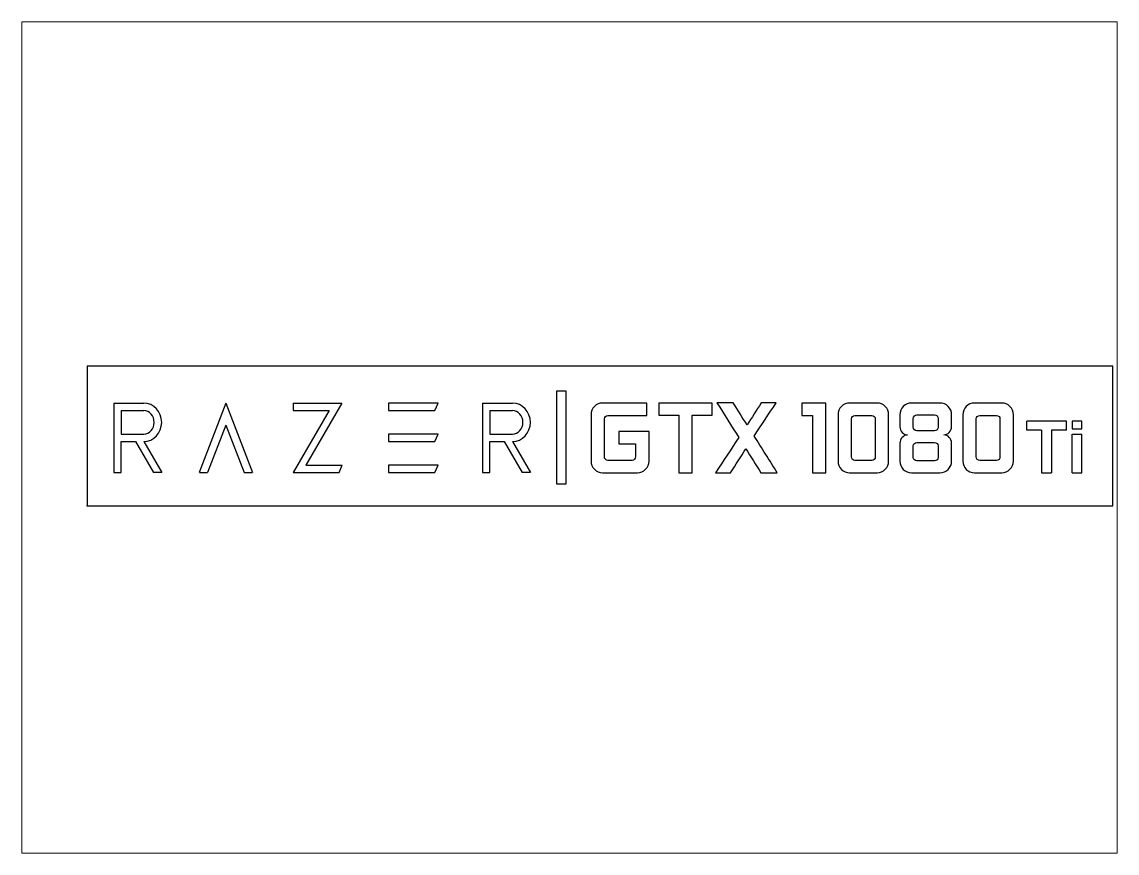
# Paper-space layout 'Layout1' of a CAD drawing. Header units: millimetres. Extents: x 26 to 231, y 20 to 176.
# The model-space entities are those that its viewports show. They can reach past a viewport. Long polylines and large blocks are cut down to what shows.
import ezdxf

# ---------------------------------------------------------------- set-up
doc = ezdxf.new("R2010")
doc.units = ezdxf.units.MM
doc.layers.get('0').update_dxf_attribs({"linetype": 'CONTINUOUS'})
doc.layers.add('1', color=7, linetype='CONTINUOUS', true_color=0xffffff)
doc.layers.add('61', color=7, linetype='CONTINUOUS', true_color=0xffffff)

msp = doc.modelspace()

# ---------------------------------------------------------------- linework, layer by layer
for p, q in [((3.43, 13.24), (3.43, 4.31)), ((3.43, 13.24), (7.27, 13.24)), ((17.85, 13.24), (14.4, 4.31)), ((17.85, 13.24), (21.29, 4.31)), ((26.5, 13.24), (32.78, 13.24)), ((26.5, 13.24), (26.5, 12.27)), ((32.78, 13.24), (28.12, 5.27)), ((45.16, 13.24), (38.76, 13.24)), ((38.76, 13.24), (38.76, 12.27)), ((44.75, 12.27), (45.16, 13.24)), ((50.87, 13.24), (50.87, 4.31)), ((50.87, 13.24), (54.72, 13.24)), ((4.39, 12.27), (4.39, 9.26)), ((4.39, 12.27), (7.27, 12.27)), ((26.5, 12.27), (31.16, 12.27)), ((31.16, 12.27), (26.5, 4.31)), ((38.76, 12.27), (44.75, 12.27)), ((51.83, 12.27), (51.83, 9.26)), ((51.83, 12.27), (54.72, 12.27)), ((17.85, 10.38), (15.49, 4.31)), ((17.85, 10.38), (20.2, 4.31)), ((4.39, 9.26), (7.27, 9.26)), ((45.16, 9.26), (38.76, 9.26)), ((38.76, 9.26), (38.76, 8.29)), ((44.75, 8.29), (45.16, 9.26)), ((51.83, 9.26), (54.72, 9.26)), ((4.39, 4.31), (4.39, 8.29)), ((4.39, 8.29), (6.21, 8.29)), ((6.21, 8.29), (8.53, 4.31)), ((7.27, 8.29), (9.59, 4.31)), ((38.76, 8.29), (44.75, 8.29)), ((51.83, 4.31), (51.83, 8.29)), ((51.83, 8.29), (53.65, 8.29)), ((53.65, 8.29), (55.97, 4.31)), ((54.72, 8.29), (57.04, 4.31)), ((3.43, 4.31), (4.39, 4.31)), ((9.59, 4.31), (8.53, 4.31)), ((14.45, 4.31), (15.49, 4.31)), ((20.2, 4.31), (21.25, 4.31)), ((26.5, 4.31), (32.42, 4.31)), ((28.12, 5.27), (32.82, 5.27)), ((32.42, 4.31), (32.82, 5.27)), ((45.16, 5.27), (38.76, 5.27)), ((38.76, 5.27), (38.76, 4.31)), ((38.76, 4.31), (44.75, 4.31)), ((44.75, 4.31), (45.16, 5.27)), ((50.87, 4.31), (51.83, 4.31)), ((57.04, 4.31), (55.97, 4.31))]:
    msp.add_line(p, q)
for centre, major_axis, ratio in [((7.27, 10.76), (0, 2.47), 0.937026), ((54.72, 10.76), (0, 2.47), 0.937026), ((7.27, 10.76), (0, 1.51), 0.896559), ((54.72, 10.76), (0, 1.51), 0.896559)]:
    msp.add_ellipse(centre, major_axis=major_axis, ratio=ratio, start_param=3.141593, end_param=6.283185)
at = {"layer": '1', "color": 3, "linetype": 'Continuous'}
for p, q in [((132, 18), (0, 18)), ((0, 18), (0, 0)), ((132, 0), (132, 18)), ((60.46, 14.82), (61.58, 14.82)), ((60.46, 2.82), (60.46, 14.82)), ((61.58, 14.82), (61.58, 2.82)), ((120.93, 9.76), (120.93, 10.91)), ((126.02, 10.91), (120.93, 10.91)), ((126.02, 9.76), (126.02, 10.91)), ((126.74, 10.92), (126.74, 9.93)), ((128.01, 10.92), (126.74, 10.92)), ((126.74, 9.93), (128.01, 9.93)), ((128.01, 9.93), (128.01, 10.92)), ((122.83, 9.76), (120.93, 9.76)), ((122.83, 9.76), (122.83, 4.28)), ((124.12, 9.76), (124.12, 4.28)), ((126.02, 9.76), (124.12, 9.76)), ((126.74, 4.28), (126.74, 9.26)), ((126.74, 9.26), (128.01, 9.26)), ((128.01, 4.28), (128.01, 9.26)), ((122.83, 4.28), (124.12, 4.28)), ((126.74, 4.28), (128.01, 4.28)), ((61.58, 2.82), (60.46, 2.82)), ((0, 0), (132, 0))]:
    msp.add_line(p, q, dxfattribs=at)
at = {"layer": '1', "color": 6, "linetype": 'Continuous'}
for points, knots in [([(65.28, 4.72), (64.99, 5.01), (64.84, 5.36), (64.84, 7.76), (64.84, 9.75), (64.84, 12.16), (64.99, 12.51), (65.28, 12.8), (65.57, 13.1), (65.92, 13.24), (68.23, 13.24), (70.12, 13.24), (72.01, 13.24), (72.01, 12.71), (72.01, 12.18), (72.01, 11.65), (70.35, 11.65), (68.68, 11.65), (66.89, 11.65), (66.78, 11.61), (66.7, 11.52), (66.61, 11.43), (66.56, 11.32), (66.56, 9.57), (66.56, 7.95), (66.56, 6.19), (66.61, 6.09), (66.78, 5.92), (66.89, 5.87), (68.05, 5.87), (69.08, 5.87), (70.24, 5.87), (70.34, 5.92), (70.52, 6.09), (70.56, 6.19), (70.56, 6.87), (70.56, 7.43), (70.56, 7.99), (69.85, 7.99), (69.13, 7.99), (68.42, 7.99), (68.42, 8.52), (68.42, 9.05), (68.42, 9.58), (69.71, 9.58), (71.01, 9.58), (72.31, 9.58), (72.31, 8.31), (72.31, 7.04), (72.31, 5.36), (72.16, 5.01), (71.57, 4.43), (71.22, 4.28), (69.32, 4.28), (67.83, 4.28), (65.92, 4.28), (65.57, 4.43), (65.28, 4.72)], [0, 0, 0, 0, 0.023142, 0.023142, 0.136732, 0.136732, 0.160312, 0.160312, 0.160312, 0.183005, 0.183005, 0.286275, 0.286275, 0.286275, 0.316297, 0.316297, 0.316297, 0.410645, 0.410645, 0.417724, 0.417724, 0.417724, 0.42433, 0.42433, 0.514541, 0.514541, 0.521467, 0.521467, 0.528548, 0.528548, 0.588002, 0.588002, 0.595083, 0.595083, 0.602009, 0.602009, 0.632908, 0.632908, 0.632908, 0.67336, 0.67336, 0.67336, 0.70339, 0.70339, 0.70339, 0.776741, 0.776741, 0.776741, 0.848748, 0.848748, 0.871734, 0.871734, 0.89472, 0.89472, 0.977121, 0.977121, 1, 1, 1, 1]), ([(76.12, 11.68), (75.26, 11.68), (74.41, 11.68), (73.55, 11.68), (73.55, 12.2), (73.55, 12.72), (73.55, 13.24), (75.84, 13.24), (78.14, 13.24), (80.43, 13.24), (80.43, 12.72), (80.43, 12.2), (80.43, 11.68), (79.57, 11.68), (78.72, 11.68), (77.86, 11.68), (77.86, 9.21), (77.86, 6.75), (77.86, 4.28), (77.28, 4.28), (76.7, 4.28), (76.12, 4.28), (76.12, 6.75), (76.12, 9.21), (76.12, 11.68)], [0, 0, 0, 0, 0.081035, 0.081035, 0.081035, 0.130422, 0.130422, 0.130422, 0.347528, 0.347528, 0.347528, 0.396914, 0.396914, 0.396914, 0.477949, 0.477949, 0.477949, 0.711457, 0.711457, 0.711457, 0.766493, 0.766493, 0.766493, 1, 1, 1, 1]), ([(82.79, 4.28), (82.16, 4.28), (81.52, 4.28), (80.88, 4.28), (81.87, 5.79), (82.86, 7.3), (83.85, 8.8), (82.91, 10.29), (81.98, 11.77), (81.05, 13.26), (81.75, 13.26), (82.45, 13.26), (83.15, 13.26), (83.74, 12.31), (84.33, 11.37), (84.93, 10.43), (85.53, 11.37), (86.13, 12.31), (86.73, 13.26), (87.37, 13.26), (88.01, 13.26), (88.66, 13.26), (87.72, 11.84), (86.77, 10.42), (85.83, 9), (86.82, 7.43), (87.82, 5.85), (88.81, 4.28), (88.11, 4.28), (87.41, 4.28), (86.71, 4.28), (86.06, 5.3), (85.41, 6.32), (84.76, 7.34), (84.11, 6.32), (83.45, 5.3), (82.79, 4.28)], [0, 0, 0, 0, 0.044233, 0.044233, 0.044233, 0.168983, 0.168983, 0.168983, 0.290231, 0.290231, 0.290231, 0.338767, 0.338767, 0.338767, 0.415705, 0.415705, 0.415705, 0.493021, 0.493021, 0.493021, 0.537565, 0.537565, 0.537565, 0.65547, 0.65547, 0.65547, 0.784094, 0.784094, 0.784094, 0.832453, 0.832453, 0.832453, 0.916119, 0.916119, 0.916119, 1, 1, 1, 1]), ([(93.34, 11.65), (92.88, 11.65), (92.41, 11.65), (91.95, 11.65), (91.95, 12.18), (91.95, 12.71), (91.95, 13.24), (92.99, 13.24), (94.02, 13.24), (95.06, 13.24), (95.06, 10.26), (95.06, 7.27), (95.06, 4.28), (94.49, 4.28), (93.91, 4.28), (93.34, 4.28), (93.34, 6.74), (93.34, 9.2), (93.34, 11.65)], [0, 0, 0, 0, 0.057628, 0.057628, 0.057628, 0.123545, 0.123545, 0.123545, 0.252351, 0.252351, 0.252351, 0.623545, 0.623545, 0.623545, 0.694723, 0.694723, 0.694723, 1, 1, 1, 1]), ([(97.07, 4.71), (96.78, 5), (96.64, 5.35), (96.64, 7.76), (96.64, 9.75), (96.64, 12.16), (96.78, 12.51), (97.36, 13.1), (97.71, 13.24), (99.31, 13.24), (100.48, 13.24), (102.06, 13.24), (102.41, 13.1), (102.99, 12.51), (103.14, 12.16), (103.14, 9.75), (103.14, 7.76), (103.14, 5.35), (102.99, 5), (102.71, 4.72), (102.42, 4.43), (102.07, 4.28), (100.48, 4.28), (99.31, 4.28), (97.71, 4.28), (97.36, 4.42), (97.07, 4.71)], [0, 0, 0, 0, 0.043904, 0.043904, 0.254412, 0.254412, 0.298113, 0.298113, 0.341526, 0.341526, 0.465102, 0.465102, 0.507505, 0.507505, 0.55019, 0.55019, 0.755802, 0.755802, 0.79809, 0.79809, 0.79809, 0.839288, 0.839288, 0.958219, 0.958219, 1, 1, 1, 1]), ([(105.03, 4.71), (104.75, 5), (104.6, 5.35), (104.6, 6.54), (104.6, 7.31), (104.6, 8.37), (104.7, 8.62), (105.07, 9.02), (105.31, 9.13), (105.58, 9.14), (105.31, 9.14), (105.07, 9.25), (104.7, 9.66), (104.6, 9.9), (104.6, 10.7), (104.6, 11.22), (104.6, 12.15), (104.75, 12.51), (105.03, 12.8), (105.32, 13.1), (105.67, 13.24), (107.3, 13.24), (108.52, 13.24), (110.16, 13.24), (110.51, 13.1), (111.09, 12.51), (111.24, 12.15), (111.24, 11.22), (111.24, 10.71), (111.24, 9.91), (111.14, 9.67), (110.94, 9.47), (110.75, 9.26), (110.51, 9.16), (110.23, 9.15), (110.51, 9.14), (110.75, 9.03), (110.94, 8.83), (111.14, 8.63), (111.24, 8.39), (111.24, 7.32), (111.24, 6.54), (111.24, 5.35), (111.09, 5), (110.8, 4.71), (110.51, 4.42), (110.16, 4.28), (108.52, 4.28), (107.3, 4.28), (105.67, 4.28), (105.32, 4.42), (105.03, 4.71)], [0, 0, 0, 0, 0.040345, 0.040345, 0.116573, 0.116573, 0.144098, 0.144098, 0.171622, 0.171622, 0.171622, 0.197997, 0.197997, 0.224372, 0.224372, 0.272636, 0.272636, 0.31139, 0.31139, 0.31139, 0.350037, 0.350037, 0.465856, 0.465856, 0.505049, 0.505049, 0.544502, 0.544502, 0.59321, 0.59321, 0.620243, 0.620243, 0.620243, 0.646497, 0.646497, 0.646497, 0.672807, 0.672807, 0.672807, 0.699103, 0.699103, 0.772347, 0.772347, 0.810891, 0.810891, 0.810891, 0.849056, 0.849056, 0.961835, 0.961835, 1, 1, 1, 1]), ([(113.13, 4.71), (112.84, 5), (112.69, 5.35), (112.69, 7.76), (112.69, 9.75), (112.69, 12.16), (112.84, 12.51), (113.42, 13.1), (113.77, 13.24), (115.36, 13.24), (116.54, 13.24), (118.12, 13.24), (118.47, 13.1), (119.05, 12.51), (119.19, 12.16), (119.19, 9.75), (119.19, 7.76), (119.19, 5.35), (119.05, 5), (118.76, 4.72), (118.47, 4.43), (118.13, 4.28), (116.54, 4.28), (115.36, 4.28), (113.77, 4.28), (113.42, 4.42), (113.13, 4.71)], [0, 0, 0, 0, 0.043904, 0.043904, 0.254412, 0.254412, 0.298113, 0.298113, 0.341526, 0.341526, 0.465102, 0.465102, 0.507505, 0.507505, 0.55019, 0.55019, 0.755802, 0.755802, 0.79809, 0.79809, 0.79809, 0.839288, 0.839288, 0.958219, 0.958219, 1, 1, 1, 1]), ([(98.36, 11.2), (98.36, 9.57), (98.36, 7.95), (98.36, 6.19), (98.4, 6.09), (98.49, 6), (98.58, 5.92), (98.69, 5.87), (99.53, 5.87), (100.25, 5.87), (101.1, 5.87), (101.2, 5.92), (101.29, 6), (101.38, 6.09), (101.42, 6.19), (101.42, 7.95), (101.42, 9.57), (101.42, 11.32), (101.38, 11.43), (101.29, 11.52), (101.2, 11.61), (101.1, 11.65), (100.25, 11.65), (99.53, 11.65), (98.69, 11.65), (98.58, 11.61), (98.4, 11.43), (98.36, 11.32), (98.36, 11.2)], [0, 0, 0, 0, 0.299388, 0.299388, 0.322373, 0.322373, 0.322373, 0.343789, 0.343789, 0.473666, 0.473666, 0.495772, 0.495772, 0.495772, 0.517111, 0.517111, 0.795059, 0.795059, 0.815412, 0.815412, 0.815412, 0.836359, 0.836359, 0.959417, 0.959417, 0.979708, 0.979708, 1, 1, 1, 1]), ([(106.32, 11.26), (106.32, 10.88), (106.32, 10.51), (106.32, 10.01), (106.37, 9.9), (106.45, 9.81), (106.54, 9.73), (106.65, 9.68), (107.53, 9.68), (108.29, 9.68), (109.18, 9.68), (109.29, 9.73), (109.47, 9.9), (109.52, 10.01), (109.52, 10.51), (109.52, 10.88), (109.52, 11.38), (109.47, 11.49), (109.38, 11.59), (109.29, 11.68), (109.18, 11.73), (108.29, 11.73), (107.53, 11.73), (106.65, 11.73), (106.54, 11.68), (106.45, 11.59), (106.37, 11.49), (106.32, 11.38), (106.32, 11.26)], [0, 0, 0, 0, 0.11648, 0.11648, 0.155373, 0.155373, 0.155373, 0.192437, 0.192437, 0.421768, 0.421768, 0.460569, 0.460569, 0.499369, 0.499369, 0.615573, 0.615573, 0.654971, 0.654971, 0.654971, 0.692519, 0.692519, 0.924849, 0.924849, 0.962397, 0.962397, 0.962397, 1, 1, 1, 1]), ([(114.41, 11.2), (114.41, 9.57), (114.41, 7.95), (114.41, 6.19), (114.46, 6.09), (114.55, 6), (114.64, 5.92), (114.74, 5.87), (115.59, 5.87), (116.31, 5.87), (117.16, 5.87), (117.26, 5.92), (117.35, 6), (117.43, 6.09), (117.47, 6.19), (117.47, 7.95), (117.47, 9.57), (117.47, 11.32), (117.43, 11.43), (117.35, 11.52), (117.26, 11.61), (117.16, 11.65), (116.31, 11.65), (115.59, 11.65), (114.74, 11.65), (114.64, 11.61), (114.46, 11.43), (114.41, 11.32), (114.41, 11.2)], [0, 0, 0, 0, 0.299388, 0.299388, 0.322373, 0.322373, 0.322373, 0.343789, 0.343789, 0.473666, 0.473666, 0.495772, 0.495772, 0.495772, 0.517111, 0.517111, 0.795059, 0.795059, 0.815412, 0.815412, 0.815412, 0.836359, 0.836359, 0.959417, 0.959417, 0.979708, 0.979708, 1, 1, 1, 1]), ([(106.32, 7.72), (106.32, 7.23), (106.32, 6.74), (106.32, 6.12), (106.37, 6.01), (106.45, 5.93), (106.54, 5.84), (106.65, 5.8), (107.53, 5.8), (108.29, 5.8), (109.18, 5.8), (109.29, 5.84), (109.47, 6.01), (109.52, 6.12), (109.52, 6.74), (109.52, 7.23), (109.52, 7.85), (109.47, 7.95), (109.29, 8.13), (109.18, 8.17), (108.29, 8.17), (107.53, 8.17), (106.65, 8.17), (106.54, 8.13), (106.45, 8.04), (106.37, 7.95), (106.32, 7.85), (106.32, 7.72)], [0, 0, 0, 0, 0.144747, 0.144747, 0.181356, 0.181356, 0.181356, 0.216145, 0.216145, 0.431401, 0.431401, 0.467821, 0.467821, 0.50424, 0.50424, 0.648238, 0.648238, 0.684097, 0.684097, 0.719957, 0.719957, 0.931901, 0.931901, 0.966155, 0.966155, 0.966155, 1, 1, 1, 1])]:
    msp.add_open_spline(points, degree=3, knots=knots, dxfattribs=at)
at = {"layer": '61', "color": 5, "linetype": 'Continuous'}
msp.add_point((0, 0), dxfattribs=at)

psp = doc.layouts.get("Layout1")

# ---------------------------------------------------------------- viewports
at = {"layer": '0'}
psp.add_viewport(center=(128.5, 97.5), size=(205.6, 156), view_center_point=(62.07, 8.81), view_height=106.9443, dxfattribs=at)

doc.saveas('drawing.dxf')
